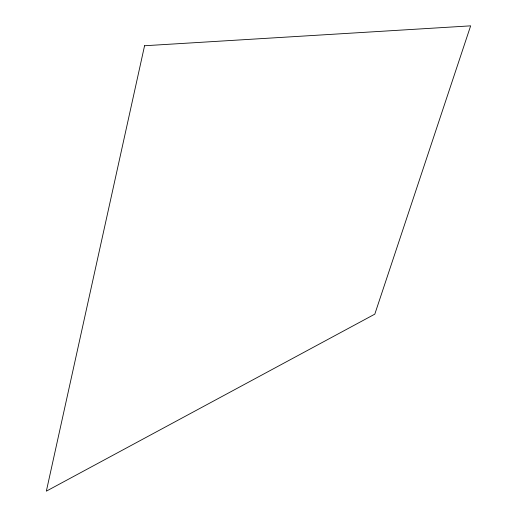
<?xml version="1.0" encoding="UTF-8"?>
<svg xmlns="http://www.w3.org/2000/svg" width="517" height="517" viewBox="0 0 517 517"><rect width="100%" height="100%" fill="white"/><g stroke="black" fill="none" stroke-linecap="round" stroke-linejoin="round"><path stroke-width="0.78" d="M144.566 45.748L46.349 491.15L374.806 314.149L470.651 25.85L144.566 45.748"/></g></svg>
